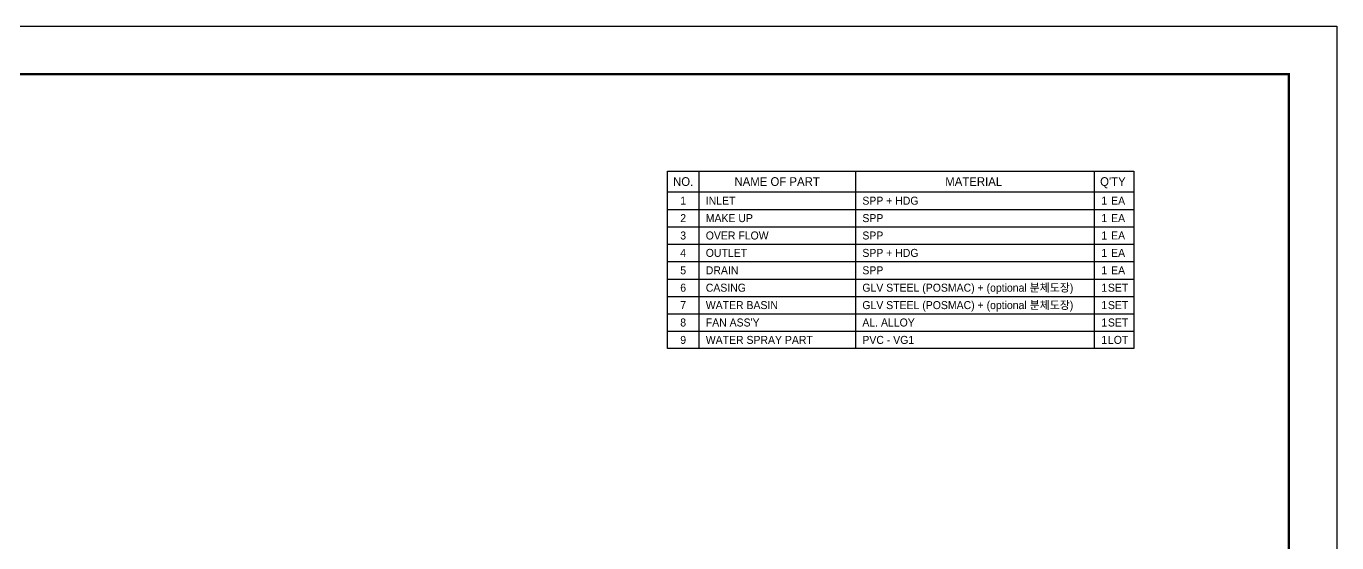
# Model space of a CAD drawing. Header units: millimetres. Extents: x 153470 to 191610, y 62385 to 83180.
# Drawn here: x 172505 to 191610, y 75651 to 83180 of the extents above; entities that cross this region are included whole.
import ezdxf
from ezdxf.enums import TextEntityAlignment as Align

# ---------------------------------------------------------------- set-up
doc = ezdxf.new("R2010")
doc.units = ezdxf.units.MM
doc.header["$LTSCALE"] = 30
doc.header["$MEASUREMENT"] = 0
doc.layers.get('DEFPOINTS').update_dxf_attribs({"color": 143, "linetype": 'CONTINUOUS'})
for name, color, linetype in [('냉각탑_box', 1, 'CONTINUOUS'), ('냉각탑_form', 1, 'CONTINUOUS'), ('냉각탑_text', 3, 'CONTINUOUS')]:
    doc.layers.add(name, color=color, linetype=linetype)
doc.styles.add('돋움', font='')
doc.styles.get('돋움').set_extended_font_data('Dotum')

# ---------------------------------------------------------------- blocks, each defined once
blk = doc.blocks.new('냉각탑form')
at = {"layer": 'DEFPOINTS'}
blk.add_lwpolyline([(0, 297.07), (420.1, 297.07), (420.1, 0), (0, 0)], close=True, dxfattribs=at)
at = {"layer": '냉각탑_form', "const_width": 0.5}
blk.add_lwpolyline([(10, 287.07), (10, 10), (410.1, 10), (410.1, 287.07)], close=True, dxfattribs=at)

msp = doc.modelspace()

# ---------------------------------------------------------------- linework, layer by layer
at = {"layer": '냉각탑_box'}
for p, q in [((182310.1, 81068.5), (182310.1, 78481.5)), ((184592.7, 81068.5), (184592.7, 78481.5)), ((188072, 81068.5), (188072, 78481.5)), ((181853.6, 80764.1), (188650.7, 80764.1)), ((181853.6, 80510.5), (188650.7, 80510.5)), ((181853.6, 80256.9), (188650.7, 80256.9)), ((181853.6, 80003.3), (188650.7, 80003.3)), ((181853.6, 79749.6), (188650.7, 79749.6)), ((181853.6, 79496), (188650.7, 79496)), ((181853.6, 79242.4), (188650.7, 79242.4)), ((181853.6, 78988.8), (188650.7, 78988.8)), ((181853.6, 78735.1), (188650.7, 78735.1))]:
    msp.add_line(p, q, dxfattribs=at)
msp.add_lwpolyline([(181853.6, 78481.5), (181853.6, 81068.5), (188650.7, 81068.5), (188650.7, 78481.5)], close=True, dxfattribs=at)

# ---------------------------------------------------------------- block references
at = {"layer": '냉각탑_form', "xscale": 70, "yscale": 70, "zscale": 70}
msp.add_blockref('냉각탑form', (162203.1, 62385.3), dxfattribs=at)

# ---------------------------------------------------------------- texts
at = {"layer": '냉각탑_text', "style": '돋움'}
for s, height, p in [('NO.', 126.81, (182081.8, 80916.3)), ('NAME OF PART', 126.812, (183451.4, 80916.3)), ('MATERIAL', 126.81, (186317.4, 80916.3)), ("Q'TY", 126.81, (188346.3, 80916.3)), ('1', 116.7, (182081.8, 80637.3)), ('1', 116.7, (188219.5, 80637.3)), ('EA', 116.67, (188422.4, 80637.3)), ('2', 116.7, (182081.8, 80383.7)), ('1', 116.7, (188219.5, 80383.7)), ('EA', 116.67, (188422.4, 80383.7)), ('3', 116.7, (182081.8, 80130.1)), ('1', 116.7, (188219.5, 80130.1)), ('EA', 116.67, (188422.4, 80130.1)), ('4', 116.7, (182081.8, 79876.4)), ('1', 116.7, (188219.5, 79876.4)), ('EA', 116.67, (188422.4, 79876.4)), ('5', 116.7, (182081.8, 79622.8)), ('1', 116.7, (188219.5, 79622.8)), ('EA', 116.67, (188422.4, 79622.8)), ('6', 116.7, (182081.8, 79369.2)), ('1', 116.7, (188219.5, 79369.2)), ('SET', 116.67, (188422.4, 79369.2)), ('7', 116.7, (182081.8, 79115.6)), ('1', 116.7, (188219.5, 79115.6)), ('SET', 116.67, (188422.4, 79115.6)), ('8', 116.7, (182081.8, 78862)), ('1', 116.7, (188219.5, 78862)), ('SET', 116.67, (188422.4, 78862)), ('9', 116.7, (182081.8, 78608.3)), ('1', 116.7, (188219.5, 78608.3)), ('LOT', 116.67, (188422.4, 78608.3))]:
    msp.add_text(s, height=height, dxfattribs=at).set_placement(p, align=Align.MIDDLE_CENTER)
for s, height, p in [('INLET ', 116.67, (182411.6, 80637.3)), ('SPP + HDG', 116.67, (184694.2, 80637.3)), ('MAKE UP', 116.67, (182411.6, 80383.7)), ('SPP', 116.67, (184694.2, 80383.7)), ('OVER FLOW', 116.67, (182411.6, 80130.1)), ('SPP', 116.67, (184694.2, 80130.1)), ('OUTLET ', 116.67, (182411.6, 79876.4)), ('SPP + HDG', 116.67, (184694.2, 79876.4)), ('DRAIN', 116.67, (182411.6, 79622.8)), ('SPP', 116.67, (184694.2, 79622.8)), ('CASING', 116.67, (182411.6, 79369.2)), ('GLV STEEL (POSMAC) + (optional 분체도장)', 116.667, (184694.2, 79369.2)), ('WATER BASIN', 116.667, (182411.6, 79115.6)), ('GLV STEEL (POSMAC) + (optional 분체도장)', 116.667, (184694.2, 79115.6)), ("FAN ASS'Y", 116.67, (182411.6, 78862)), ('AL. ALLOY', 116.67, (184694.2, 78862)), ('WATER SPRAY PART', 116.667, (182411.6, 78608.3)), ('PVC - VG1', 116.67, (184694.2, 78608.3))]:
    msp.add_text(s, height=height, dxfattribs=at).set_placement(p, align=Align.MIDDLE_LEFT)

doc.saveas('drawing.dxf')
